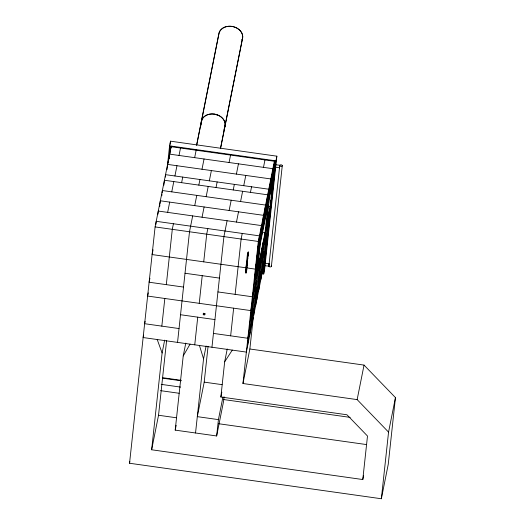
<?xml version="1.0" encoding="UTF-8"?>
<svg xmlns="http://www.w3.org/2000/svg" width="525" height="525" viewBox="0 0 525 525"><rect width="100%" height="100%" fill="white"/><g stroke="black" fill="none" stroke-linecap="round" stroke-linejoin="round"><path stroke-width="0.79" d="M279.805 165.546L279.818 165.29A1.267 0.761 6.2 0 1 281.157 164.83A1.267 0.761 6.2 0 1 282.273 165.657L271.399 266.228M381.353 498.75L388.559 432.121L357.144 399.61L242.963 383.519L249.861 349L364.042 365.092L395.456 397.602L388.257 464.231L381.353 498.75L129.544 463.253L155.098 226.912L171.216 146.239M155.859 224.569L156.214 221.314L259.442 235.863L256.627 261.896M157.92 214.259L158.268 211.05L261.496 225.599L260.761 232.391M159.712 206.404L159.882 204.796M159.987 203.805L160.315 200.786L263.543 215.335L262.808 222.127M161.798 195.805L161.956 194.296M162.107 192.931L162.369 190.523L265.598 205.072L263.517 218.932M163.892 185.108L164.417 180.259L267.645 194.808L266.687 203.7M165.27 177.102L165.539 174.661L268.767 189.21L267.803 198.102M167.016 169.68L169.568 145.845L170.5 141.179L276.859 156.174L264.626 269.318L263.694 273.978L262.073 273.755M168.125 163.157L168.302 161.529M168.656 158.274L168.833 156.647M170.152 144.434L170.5 141.179M168.971 158.747L170.284 146.587L275.08 161.359L273.761 173.519M169.109 159.016L169.641 154.133L272.869 168.683L271.989 176.794M169.897 153.74L170.677 146.094M171.248 147.938L171.426 146.311M161.831 326.137L164.824 298.476M166.32 284.648L172.298 229.333L173.421 223.735M363.595 475.525L362.788 479.542L151.64 449.774L162.107 352.977L164.673 340.134M151.64 449.774L158.537 415.255L166.628 340.417M177.542 342.392L189.505 231.761L192.675 215.9M224.057 396.775L223.552 401.448L216.648 435.967L175.206 430.126L183.225 355.95L185.791 343.107M194.749 344.813L197.741 317.159M199.231 303.332L202.223 275.671M203.72 261.844L206.712 234.183L207.828 228.585M195.536 432.994L203.556 358.818L206.122 345.975M222.908 397.143L218.42 419.626L197.302 416.647L204.199 382.128L208.077 346.29M211.956 347.242L223.912 236.611L227.082 220.749M216.648 435.967L218.42 419.626M362.788 479.542L367.493 436.026L346.953 414.77L220.868 396.998L224.674 361.797L227.24 348.948M230.652 335.836L233.645 308.182M235.141 294.348L241.119 239.039L242.242 233.441M245.405 272.823L247.583 252.709L248.364 252.82L246.186 272.934L245.405 272.823L246.527 267.225L247.308 267.337M246.238 269.896L248.187 251.875M247.078 265.256L247.327 262.992M248.062 256.01L248.496 252.033M247.268 265.086L247.524 262.73M242.963 383.519L258.326 241.461L274.444 160.788M258.589 242.432L254.789 277.633L256.351 277.85L270.428 207.408L274.234 172.207L272.665 171.99L258.589 242.432L260.157 242.655L274.234 172.207M247.478 346.493L256.456 263.524L255.334 269.122L246.73 267.908L247.531 263.904M255.938 268.944L255.59 272.153L255.911 270.572M256.115 267.337L256.285 265.729M256.633 262.52L256.981 259.304M257.158 257.696L257.499 254.487M257.677 252.879L258.024 249.67M258.195 248.062L258.543 244.847M255.57 277.745L259.376 242.543L273.453 172.095M249.532 336.23L255.983 276.55M256.351 277.85L260.157 242.655M251.58 325.966L257.729 269.102M249.861 349L253.26 317.566M253.634 315.702L259.849 258.241M255.682 305.438L261.896 247.977M256.804 299.841L262.992 242.602M258.851 289.577L268.045 204.901L260.308 243.626L257.316 271.281L265.053 232.562L261.929 232.122M269.535 197.439L266.543 225.094L270.277 206.437L273.262 178.782L269.535 197.439L268.754 197.328M260.905 279.313L266.818 224.648M266.969 223.197L267.146 221.602M272.409 174.385L272.665 171.99M269.22 211.142L262.953 269.049L246.363 352.091L143.135 337.542L143.614 335.134M273.427 172.213L274.654 160.853M261.365 273.013L262.979 273.243L270.342 205.137M270.605 202.702L270.867 200.274M271.13 197.84L271.399 195.412M271.661 192.977L271.924 190.542M272.186 188.114L272.449 185.679M272.711 183.245L272.974 180.817M273.236 178.382L273.499 175.947M264.6 261.404L264.863 258.969M265.217 255.727L265.394 254.107M265.742 250.865L265.919 249.244M266.182 246.809L266.444 244.374M266.707 241.946L266.969 239.512M267.317 236.27L267.494 234.649M267.848 231.407L268.019 229.779M268.282 227.351L268.544 224.917M268.813 222.488L269.076 220.054M269.423 216.812L269.601 215.191M269.863 212.756L270.04 211.135M274.595 168.978L274.857 166.543M275.12 164.108L275.382 161.68M264.679 261.096L264.869 259.317M265.204 256.213L265.394 254.448M265.735 251.331L265.926 249.585M266.26 246.455L266.451 244.722M266.792 241.572L266.976 239.853M267.317 236.69L267.501 234.99M267.842 231.807L268.026 230.127M268.373 226.931L268.551 225.264M268.898 222.049L269.076 220.395M269.43 217.166L269.607 215.532M274.614 169.175L274.883 166.733M275.126 164.456L275.389 162.022M263.694 273.978L275.927 160.84L276.859 156.174M264.987 265.794L268.866 266.096L279.661 166.313M279.753 166.071L279.464 167.777L274.116 167.022M269.049 264.948L269.161 263.852L263.032 262.986M268.866 266.096L268.912 265.867A1.267 0.761 6.2 0 0 269.83 266.871L270.152 266.917A1.267 0.761 6.2 0 0 271.222 265.834M282.273 165.657L282.233 165.847A1.267 0.761 6.2 0 1 281.026 166.34L280.704 166.294A1.267 0.761 6.2 0 1 279.753 165.5L279.464 167.777M153.064 249.769L152.106 254.566L245.949 267.796L247.807 258.398M149.914 278.224L149.113 282.227L183.527 287.077M148.26 292.852L147.617 296.054L250.852 310.603L251.967 305.005M145.11 321.313L144.631 323.708L179.038 328.558M167.652 212.369L169.7 202.105M171.754 191.848L173.801 181.584M174.923 175.987L176.971 165.723M179.025 155.459L180.6 147.564M181.624 182.687L182.739 177.089M129.544 463.253L129.859 461.646M196.613 145.117L218.761 34.289A12.095 9.66 11.3 0 1 233.317 26.663A12.095 9.66 11.3 0 1 242.012 40.097A12.029 9.607 11.3 0 0 233.303 26.709A12.029 9.607 11.3 0 0 218.82 34.296L196.678 145.123M200.511 126.827L201.311 122.824M194.663 157.664L196.238 149.769M194.723 205.636L196.777 195.372M198.824 185.108L199.946 179.511M201.994 169.247L204.048 158.983M202.059 217.225L204.107 206.962M206.161 196.698L208.208 186.434M209.331 180.836L211.378 170.573M223.972 130.134L224.772 126.131M220.48 148.483L242.629 37.656M220.546 148.49L242.688 37.662M216.031 187.537L217.153 181.939M175.206 430.126L176.164 425.309M229.071 162.514L230.652 154.619M229.136 210.486L231.184 200.222M233.238 189.958L234.353 184.36M236.407 174.097L238.455 163.833M236.467 222.075L238.521 211.811M240.568 201.548L242.622 191.284M243.738 185.686L245.792 175.422M250.445 192.386L251.56 186.788M263.484 167.363L265.059 159.469M246.999 262.828L247.643 259.626M247.15 265.263L247.597 263.025M220.868 396.998L221.826 392.182M246.186 272.934L246.986 268.938M258.786 242.616L260.676 233.146M261.312 229.983L261.627 228.408M261.942 226.826L262.73 222.882M265.571 208.668L266.831 202.355M268.262 195.175L270.001 186.493L270.815 178.946L167.587 164.397M270.788 182.543L272.048 176.229M259.35 240.069L260.623 233.723M261.411 229.76L262.205 225.796M262.52 224.208L262.841 222.62M263.471 219.45L263.786 217.862M264.58 213.898L264.895 212.31M266.168 205.964L266.483 204.382M266.641 203.588L266.949 202.04M267.881 197.38L268.518 194.198M269.312 190.214L270.113 186.231M270.907 182.247L271.701 178.257M255.682 271.996L255.997 270.421M254.947 276.832L255.426 274.431M254.553 281.118L255.34 277.174M253.463 291.178L252.341 296.776L217.934 291.926M257.565 270.651L259.455 261.174M264.836 234.262L265.151 232.687M265.466 231.105L266.726 224.792M254.428 290.975L256.476 280.711M258.53 270.447L260.577 260.183M261.699 254.586L263.747 244.322M251.56 308.779L253.608 298.515M259.763 267.724L260.879 262.126M264.712 244.112L266.759 233.848M250.471 318.832L252.525 308.569M254.573 298.312L256.627 288.048M261.844 261.923L263.898 251.659M258.267 281.551L259.383 275.953M251.436 318.629L253.483 308.365M255.537 298.102L257.585 287.838M258.707 282.24L260.754 271.976M248.975 332.666L247.859 338.264L213.445 333.414M250.346 328.683L252.4 318.426M254.448 308.162L256.502 297.898M257.618 292.3L259.672 282.037M261.719 271.773L263.773 261.509M262.979 273.243L263.261 271.845M263.537 270.441L263.819 269.043M357.144 399.61L364.042 365.092M388.559 432.121L395.456 397.602M269.161 263.852L268.807 266.332M183.225 355.95L190.057 344.151M224.674 361.797L232.286 350.109M169.568 145.845L275.927 160.84M273.689 164.423L279.805 165.283M268.708 206.213L270.277 206.437M155.098 226.912L258.326 241.461M185.017 273.249L219.43 278.099M180.534 314.731L214.942 319.581M204.199 382.128L222.068 384.648M162.573 377.692L181.217 380.323M162.481 378.158L181.125 380.789M161.201 384.359L180.652 387.102M160.519 390.646L179.163 393.277M223.748 399.558L350.201 417.382M158.537 415.255L176.407 417.775M218.636 423.727L366.443 444.563M157.211 339.524L162.107 352.977M199.441 345.476L203.556 358.818M201.298 122.003A12.029 9.607 11.3 0 1 215.782 114.417A12.029 9.607 11.3 0 1 224.431 127.778M201.259 123.907A12.095 9.66 11.3 0 1 214.627 114.122A12.095 9.66 11.3 0 1 224.49 127.798M201.469 122.03A11.858 9.47 11.3 0 1 202.132 119.641M214.22 114.253A11.858 9.47 11.3 0 1 217.219 115.001M200.438 127.017A11.858 9.47 11.3 0 1 200.773 125.816M223.722 131.545A11.858 9.47 11.3 0 1 223.387 132.74M205.019 313.543A0.787 0.63 11.3 0 1 203.497 313.162M203.372 314.646A0.952 0.755 11.3 0 0 204.98 314.527A0.952 0.755 11.3 0 0 203.93 313.445A0.952 0.755 11.3 0 0 203.372 314.646"/></g></svg>
